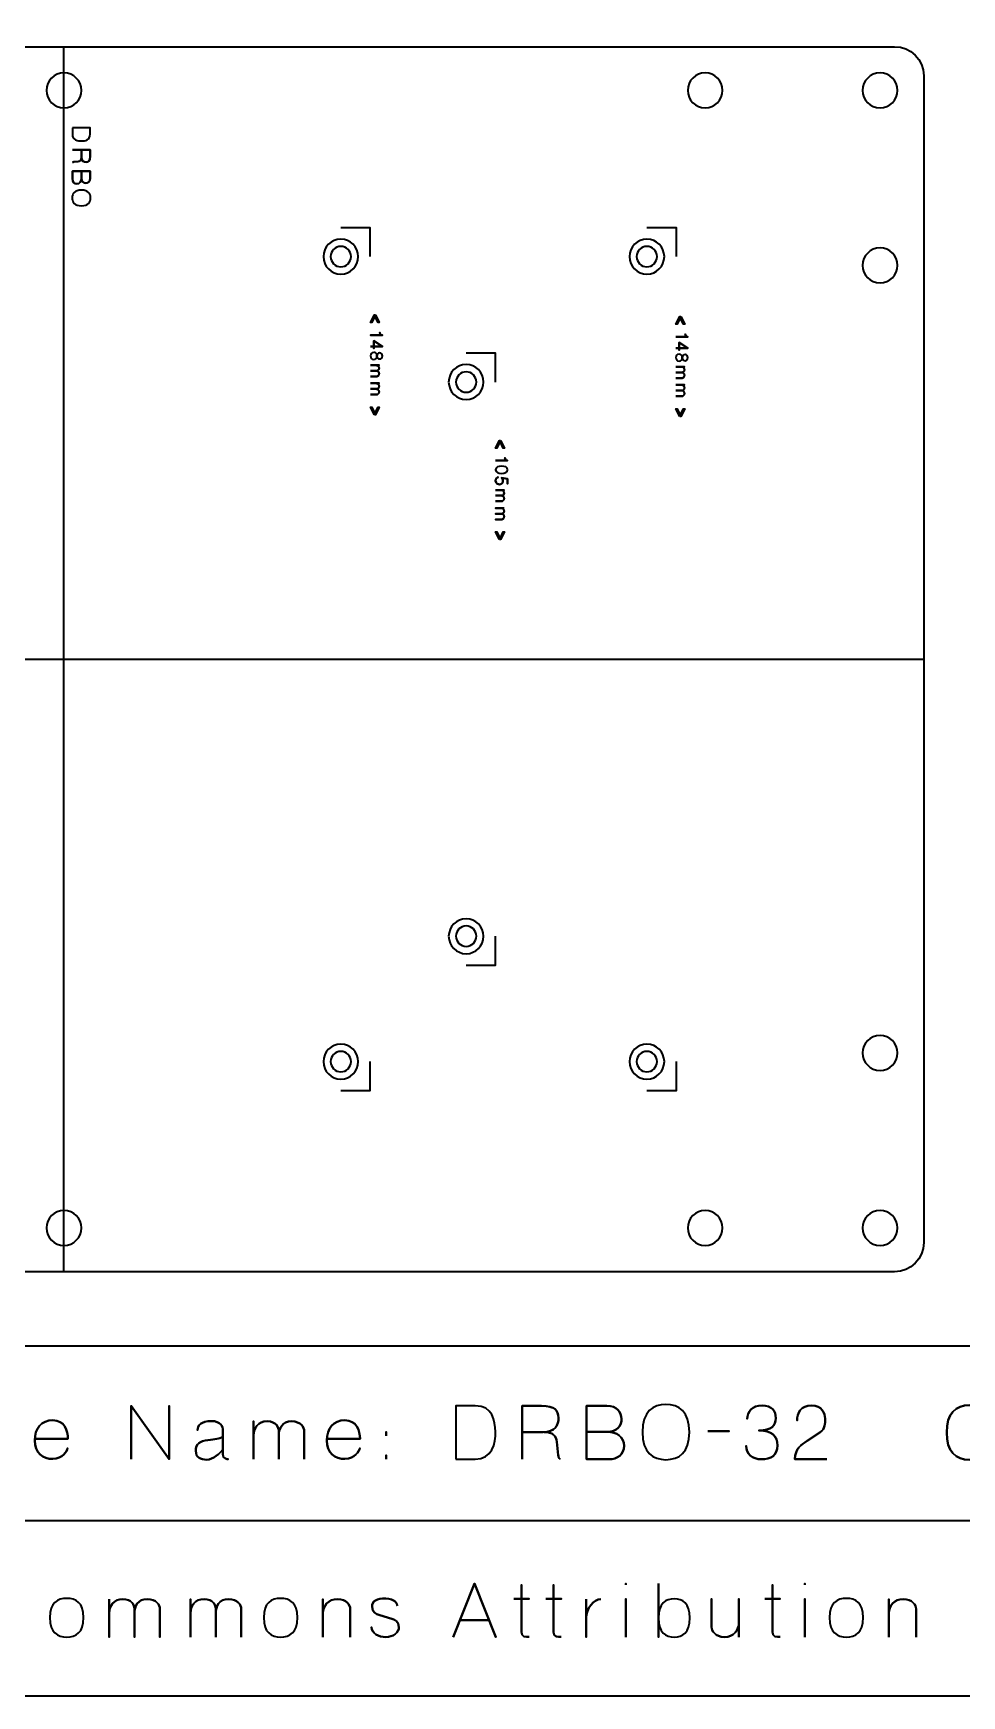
# Model space of a CAD drawing. Header units: inches. Extents: x 15 to 785, y -737 to -15.
# Drawn here: x 173.6 to 332.9, y -585 to -300 of the extents above; entities that cross this region are included whole.
import ezdxf

# ---------------------------------------------------------------- set-up
doc = ezdxf.new("R2010")
doc.units = ezdxf.units.IN
doc.header["$MEASUREMENT"] = 0
doc.layers.add('Layer 1', color=7, linetype='Continuous')

# ---------------------------------------------------------------- blocks, each defined once
blk = doc.blocks.new('block 16')
at = {"layer": 'Layer 1', "color": 13, "lineweight": 35, "true_color": 0xed6444}
for points in [[(284.66, -348.58), (285.34, -349.89), (285.14, -349.89), (284.59, -348.78), (284.58, -348.78), (284.03, -349.89), (283.84, -349.89), (284.51, -348.58), (284.66, -348.58)], [(284.51, -365.68), (283.84, -364.37), (284.03, -364.37), (284.58, -365.48), (284.59, -365.48), (285.14, -364.37), (285.34, -364.37), (284.67, -365.68), (284.51, -365.68)]]:
    blk.add_lwpolyline(points, dxfattribs=at)
for points, knots in [([(283.84, -352.06), (283.84, -352.06), (285.87, -352.06), (285.87, -352.06), (285.52, -352.06), (285.44, -351.72), (285.43, -351.58), (285.44, -351.72), (285.52, -352.06), (285.87, -352.06), (285.87, -352.06), (283.84, -352.06), (283.84, -352.06)], [0, 0, 0, 0, 1, 1, 1, 2, 2, 2, 3, 3, 3, 4, 4, 4, 4]), ([(283.84, -353.96), (283.84, -353.96), (285.87, -353.96), (285.87, -353.96), (285.87, -353.96), (284.38, -353), (284.38, -353), (284.38, -353), (284.38, -354.32), (284.38, -354.32), (284.38, -354.32), (284.38, -353), (284.38, -353), (284.38, -353), (285.87, -353.96), (285.87, -353.96), (285.87, -353.96), (283.84, -353.96), (283.84, -353.96)], [0, 0, 0, 0, 1, 1, 1, 2, 2, 2, 3, 3, 3, 4, 4, 4, 5, 5, 5, 6, 6, 6, 6]), ([(284.38, -355), (284.77, -355), (284.93, -355.24), (284.93, -355.6), (284.93, -355.97), (284.77, -356.21), (284.38, -356.21), (283.99, -356.21), (283.84, -355.94), (283.84, -355.6), (283.84, -355.27), (283.99, -355), (284.38, -355)], [0, 0, 0, 0, 1, 1, 1, 2, 2, 2, 3, 3, 3, 4, 4, 4, 4]), ([(284.38, -355), (284.77, -355), (284.93, -355.24), (284.93, -355.6), (284.93, -355.97), (284.77, -356.21), (284.38, -356.21), (283.99, -356.21), (283.84, -355.94), (283.84, -355.6), (283.84, -355.27), (283.99, -355), (284.38, -355)], [0, 0, 0, 0, 1, 1, 1, 2, 2, 2, 3, 3, 3, 4, 4, 4, 4]), ([(285.4, -355.08), (285.73, -355.08), (285.86, -355.3), (285.87, -355.6), (285.87, -355.9), (285.73, -356.13), (285.4, -356.13), (285.06, -356.13), (284.93, -355.89), (284.93, -355.6), (284.93, -355.31), (285.06, -355.08), (285.4, -355.08)], [0, 0, 0, 0, 1, 1, 1, 2, 2, 2, 3, 3, 3, 4, 4, 4, 4]), ([(285.4, -355.08), (285.73, -355.08), (285.86, -355.3), (285.87, -355.6), (285.87, -355.9), (285.73, -356.13), (285.4, -356.13), (285.06, -356.13), (284.93, -355.89), (284.93, -355.6), (284.93, -355.31), (285.06, -355.08), (285.4, -355.08)], [0, 0, 0, 0, 1, 1, 1, 2, 2, 2, 3, 3, 3, 4, 4, 4, 4]), ([(283.84, -358.14), (283.84, -358.14), (284.78, -358.14), (284.91, -358.14), (285.04, -358.14), (285.28, -358.06), (285.28, -357.7), (285.29, -357.34), (285.01, -357.18), (284.75, -357.18), (285.01, -357.18), (285.29, -357.34), (285.28, -357.7), (285.28, -358.06), (285.04, -358.14), (284.91, -358.14), (284.78, -358.14), (283.84, -358.14), (283.84, -358.14)], [0, 0, 0, 0, 1, 1, 1, 2, 2, 2, 3, 3, 3, 4, 4, 4, 5, 5, 5, 6, 6, 6, 6]), ([(283.84, -357.18), (283.84, -357.18), (285.28, -357.18), (285.28, -357.18), (285.28, -357.18), (283.84, -357.18), (283.84, -357.18)], [0, 0, 0, 0, 1, 1, 1, 2, 2, 2, 2]), ([(283.84, -359.12), (283.84, -359.12), (284.78, -359.12), (284.91, -359.12), (285.04, -359.12), (285.28, -358.99), (285.28, -358.63), (285.29, -358.27), (285.01, -358.14), (284.75, -358.14), (285.01, -358.14), (285.29, -358.27), (285.28, -358.63), (285.28, -358.99), (285.04, -359.12), (284.91, -359.12), (284.78, -359.12), (283.84, -359.12), (283.84, -359.12)], [0, 0, 0, 0, 1, 1, 1, 2, 2, 2, 3, 3, 3, 4, 4, 4, 5, 5, 5, 6, 6, 6, 6]), ([(283.84, -361.24), (283.84, -361.24), (284.78, -361.24), (284.91, -361.24), (285.04, -361.24), (285.28, -361.16), (285.28, -360.8), (285.29, -360.44), (285.01, -360.28), (284.75, -360.28), (285.01, -360.28), (285.29, -360.44), (285.28, -360.8), (285.28, -361.16), (285.04, -361.24), (284.91, -361.24), (284.78, -361.24), (283.84, -361.24), (283.84, -361.24)], [0, 0, 0, 0, 1, 1, 1, 2, 2, 2, 3, 3, 3, 4, 4, 4, 5, 5, 5, 6, 6, 6, 6]), ([(283.84, -360.28), (283.84, -360.28), (285.28, -360.28), (285.28, -360.28), (285.28, -360.28), (283.84, -360.28), (283.84, -360.28)], [0, 0, 0, 0, 1, 1, 1, 2, 2, 2, 2]), ([(283.84, -362.21), (283.84, -362.21), (284.78, -362.21), (284.91, -362.21), (285.04, -362.21), (285.28, -362.09), (285.28, -361.73), (285.29, -361.37), (285.01, -361.24), (284.75, -361.24), (285.01, -361.24), (285.29, -361.37), (285.28, -361.73), (285.28, -362.09), (285.04, -362.21), (284.91, -362.21), (284.78, -362.21), (283.84, -362.21), (283.84, -362.21)], [0, 0, 0, 0, 1, 1, 1, 2, 2, 2, 3, 3, 3, 4, 4, 4, 5, 5, 5, 6, 6, 6, 6])]:
    blk.add_open_spline(points, degree=3, knots=knots, dxfattribs=at)
blk = doc.blocks.new('block 17')
at = {"layer": 'Layer 1', "color": 13, "lineweight": 35, "true_color": 0xed6444}
for points in [[(232.28, -348.29), (232.95, -349.6), (232.76, -349.6), (232.2, -348.5), (232.2, -348.5), (231.65, -349.6), (231.45, -349.6), (232.13, -348.29), (232.28, -348.29)], [(232.12, -365.39), (231.45, -364.08), (231.65, -364.08), (232.2, -365.19), (232.2, -365.19), (232.76, -364.08), (232.95, -364.08), (232.28, -365.39), (232.12, -365.39)]]:
    blk.add_lwpolyline(points, dxfattribs=at)
for points, knots in [([(233.48, -351.77), (233.14, -351.77), (233.06, -351.43), (233.04, -351.29), (233.06, -351.43), (233.14, -351.77), (233.48, -351.77), (233.48, -351.77), (231.45, -351.77), (231.45, -351.77), (231.45, -351.77), (233.48, -351.77), (233.48, -351.77)], [0, 0, 0, 0, 1, 1, 1, 2, 2, 2, 3, 3, 3, 4, 4, 4, 4]), ([(231.45, -353.68), (231.45, -353.68), (233.48, -353.68), (233.48, -353.68), (233.48, -353.68), (231.99, -352.72), (231.99, -352.72), (231.99, -352.72), (231.99, -354.04), (231.99, -354.04), (231.99, -354.04), (231.99, -352.72), (231.99, -352.72), (231.99, -352.72), (233.48, -353.68), (233.48, -353.68), (233.48, -353.68), (231.45, -353.68), (231.45, -353.68)], [0, 0, 0, 0, 1, 1, 1, 2, 2, 2, 3, 3, 3, 4, 4, 4, 5, 5, 5, 6, 6, 6, 6]), ([(232, -354.71), (232.39, -354.71), (232.54, -354.95), (232.54, -355.32), (232.54, -355.68), (232.39, -355.93), (232, -355.93), (231.61, -355.93), (231.45, -355.65), (231.45, -355.32), (231.45, -354.98), (231.61, -354.71), (232, -354.71)], [0, 0, 0, 0, 1, 1, 1, 2, 2, 2, 3, 3, 3, 4, 4, 4, 4]), ([(232, -354.71), (232.39, -354.71), (232.54, -354.95), (232.54, -355.32), (232.54, -355.68), (232.39, -355.93), (232, -355.93), (231.61, -355.93), (231.45, -355.65), (231.45, -355.32), (231.45, -354.98), (231.61, -354.71), (232, -354.71)], [0, 0, 0, 0, 1, 1, 1, 2, 2, 2, 3, 3, 3, 4, 4, 4, 4]), ([(233.01, -354.79), (233.35, -354.79), (233.48, -355.02), (233.48, -355.32), (233.49, -355.62), (233.35, -355.84), (233.01, -355.84), (232.67, -355.84), (232.54, -355.61), (232.54, -355.32), (232.54, -355.03), (232.67, -354.79), (233.01, -354.79)], [0, 0, 0, 0, 1, 1, 1, 2, 2, 2, 3, 3, 3, 4, 4, 4, 4]), ([(233.01, -354.79), (233.35, -354.79), (233.48, -355.02), (233.48, -355.32), (233.49, -355.62), (233.35, -355.84), (233.01, -355.84), (232.67, -355.84), (232.54, -355.61), (232.54, -355.32), (232.54, -355.03), (232.67, -354.79), (233.01, -354.79)], [0, 0, 0, 0, 1, 1, 1, 2, 2, 2, 3, 3, 3, 4, 4, 4, 4]), ([(231.45, -357.86), (231.45, -357.86), (232.39, -357.86), (232.52, -357.86), (232.65, -357.86), (232.9, -357.78), (232.9, -357.42), (232.9, -357.06), (232.62, -356.9), (232.36, -356.9), (232.62, -356.9), (232.9, -357.06), (232.9, -357.42), (232.9, -357.78), (232.65, -357.86), (232.52, -357.86), (232.39, -357.86), (231.45, -357.86), (231.45, -357.86)], [0, 0, 0, 0, 1, 1, 1, 2, 2, 2, 3, 3, 3, 4, 4, 4, 5, 5, 5, 6, 6, 6, 6]), ([(231.45, -356.9), (231.45, -356.9), (232.9, -356.9), (232.9, -356.9), (232.9, -356.9), (231.45, -356.9), (231.45, -356.9)], [0, 0, 0, 0, 1, 1, 1, 2, 2, 2, 2]), ([(231.45, -358.83), (231.45, -358.83), (232.39, -358.83), (232.52, -358.83), (232.65, -358.83), (232.9, -358.71), (232.9, -358.35), (232.9, -357.99), (232.62, -357.86), (232.36, -357.86), (232.62, -357.86), (232.9, -357.99), (232.9, -358.35), (232.9, -358.71), (232.65, -358.83), (232.52, -358.83), (232.39, -358.83), (231.45, -358.83), (231.45, -358.83)], [0, 0, 0, 0, 1, 1, 1, 2, 2, 2, 3, 3, 3, 4, 4, 4, 5, 5, 5, 6, 6, 6, 6]), ([(231.45, -360.96), (231.45, -360.96), (232.39, -360.96), (232.52, -360.96), (232.65, -360.96), (232.9, -360.87), (232.9, -360.52), (232.9, -360.16), (232.62, -360), (232.36, -360), (232.62, -360), (232.9, -360.16), (232.9, -360.52), (232.9, -360.87), (232.65, -360.96), (232.52, -360.96), (232.39, -360.96), (231.45, -360.96), (231.45, -360.96)], [0, 0, 0, 0, 1, 1, 1, 2, 2, 2, 3, 3, 3, 4, 4, 4, 5, 5, 5, 6, 6, 6, 6]), ([(231.45, -360), (231.45, -360), (232.9, -360), (232.9, -360), (232.9, -360), (231.45, -360), (231.45, -360)], [0, 0, 0, 0, 1, 1, 1, 2, 2, 2, 2]), ([(231.45, -361.93), (231.45, -361.93), (232.39, -361.93), (232.52, -361.93), (232.65, -361.93), (232.9, -361.8), (232.9, -361.45), (232.9, -361.09), (232.62, -360.96), (232.36, -360.96), (232.62, -360.96), (232.9, -361.09), (232.9, -361.45), (232.9, -361.8), (232.65, -361.93), (232.52, -361.93), (232.39, -361.93), (231.45, -361.93), (231.45, -361.93)], [0, 0, 0, 0, 1, 1, 1, 2, 2, 2, 3, 3, 3, 4, 4, 4, 5, 5, 5, 6, 6, 6, 6])]:
    blk.add_open_spline(points, degree=3, knots=knots, dxfattribs=at)
blk = doc.blocks.new('block 21')
at = {"layer": 'Layer 1', "color": 13, "lineweight": 35, "true_color": 0xed6444}
for points in [[(253.74, -369.79), (254.41, -371.1), (254.22, -371.1), (253.67, -370), (253.66, -370), (253.11, -371.1), (252.91, -371.1), (253.59, -369.79), (253.74, -369.79)], [(253.58, -386.79), (252.91, -385.48), (253.11, -385.48), (253.66, -386.59), (253.67, -386.59), (254.22, -385.48), (254.41, -385.48), (253.74, -386.79), (253.58, -386.79)]]:
    blk.add_lwpolyline(points, dxfattribs=at)
for points, knots in [([(252.91, -373.27), (252.91, -373.27), (254.95, -373.27), (254.95, -373.27), (254.6, -373.27), (254.52, -372.93), (254.51, -372.79), (254.52, -372.93), (254.6, -373.27), (254.95, -373.27), (254.95, -373.27), (252.91, -373.27), (252.91, -373.27)], [0, 0, 0, 0, 1, 1, 1, 2, 2, 2, 3, 3, 3, 4, 4, 4, 4]), ([(254.95, -376.41), (254.95, -376.41), (253.94, -376.19), (253.94, -376.19), (254.07, -376.35), (254.15, -376.45), (254.15, -376.73), (254.15, -377.01), (253.96, -377.33), (253.57, -377.33), (253.4, -377.33), (252.9, -377.23), (252.9, -376.72), (252.9, -376.22), (253.19, -376.15), (253.36, -376.12), (253.19, -376.15), (252.9, -376.22), (252.9, -376.72), (252.9, -377.23), (253.4, -377.33), (253.57, -377.33), (253.96, -377.33), (254.15, -377.01), (254.15, -376.73), (254.15, -376.45), (254.07, -376.35), (253.94, -376.19), (253.94, -376.19), (254.95, -376.41), (254.95, -376.41), (254.95, -376.41), (254.95, -377.26), (254.95, -377.26), (254.95, -377.26), (254.95, -376.41), (254.95, -376.41)], [0, 0, 0, 0, 1, 1, 1, 2, 2, 2, 3, 3, 3, 4, 4, 4, 5, 5, 5, 6, 6, 6, 7, 7, 7, 8, 8, 8, 9, 9, 9, 10, 10, 10, 11, 11, 11, 12, 12, 12, 12]), ([(253.93, -374.22), (254.49, -374.22), (254.94, -374.34), (254.94, -374.83), (254.94, -375.33), (254.49, -375.45), (253.93, -375.45), (253.37, -375.45), (252.91, -375.33), (252.91, -374.83), (252.91, -374.34), (253.37, -374.22), (253.93, -374.22)], [0, 0, 0, 0, 1, 1, 1, 2, 2, 2, 3, 3, 3, 4, 4, 4, 4]), ([(253.93, -374.22), (254.49, -374.22), (254.94, -374.34), (254.94, -374.83), (254.94, -375.33), (254.49, -375.45), (253.93, -375.45), (253.37, -375.45), (252.91, -375.33), (252.91, -374.83), (252.91, -374.34), (253.37, -374.22), (253.93, -374.22)], [0, 0, 0, 0, 1, 1, 1, 2, 2, 2, 3, 3, 3, 4, 4, 4, 4]), ([(252.91, -379.26), (252.91, -379.26), (253.85, -379.26), (253.98, -379.26), (254.11, -379.26), (254.36, -379.17), (254.36, -378.82), (254.36, -378.46), (254.08, -378.3), (253.82, -378.3), (254.08, -378.3), (254.36, -378.46), (254.36, -378.82), (254.36, -379.17), (254.11, -379.26), (253.98, -379.26), (253.85, -379.26), (252.91, -379.26), (252.91, -379.26)], [0, 0, 0, 0, 1, 1, 1, 2, 2, 2, 3, 3, 3, 4, 4, 4, 5, 5, 5, 6, 6, 6, 6]), ([(252.91, -378.3), (252.91, -378.3), (254.36, -378.3), (254.36, -378.3), (254.36, -378.3), (252.91, -378.3), (252.91, -378.3)], [0, 0, 0, 0, 1, 1, 1, 2, 2, 2, 2]), ([(252.91, -380.23), (252.91, -380.23), (253.85, -380.23), (253.98, -380.23), (254.11, -380.23), (254.36, -380.1), (254.36, -379.75), (254.36, -379.39), (254.08, -379.26), (253.82, -379.26), (254.08, -379.26), (254.36, -379.39), (254.36, -379.75), (254.36, -380.1), (254.11, -380.23), (253.98, -380.23), (253.85, -380.23), (252.91, -380.23), (252.91, -380.23)], [0, 0, 0, 0, 1, 1, 1, 2, 2, 2, 3, 3, 3, 4, 4, 4, 5, 5, 5, 6, 6, 6, 6]), ([(253.98, -382.36), (254.11, -382.36), (254.36, -382.27), (254.36, -381.91), (254.36, -381.56), (254.08, -381.4), (253.82, -381.4), (254.08, -381.4), (254.36, -381.56), (254.36, -381.91), (254.36, -382.27), (254.11, -382.36), (253.98, -382.36), (253.85, -382.36), (252.91, -382.36), (252.91, -382.36), (252.91, -382.36), (253.85, -382.36), (253.98, -382.36)], [0, 0, 0, 0, 1, 1, 1, 2, 2, 2, 3, 3, 3, 4, 4, 4, 5, 5, 5, 6, 6, 6, 6]), ([(254.36, -381.4), (254.36, -381.4), (252.91, -381.4), (252.91, -381.4), (252.91, -381.4), (254.36, -381.4), (254.36, -381.4)], [0, 0, 0, 0, 1, 1, 1, 2, 2, 2, 2]), ([(253.98, -383.33), (254.11, -383.33), (254.36, -383.2), (254.36, -382.85), (254.36, -382.49), (254.08, -382.36), (253.82, -382.36), (254.08, -382.36), (254.36, -382.49), (254.36, -382.85), (254.36, -383.2), (254.11, -383.33), (253.98, -383.33), (253.85, -383.33), (252.91, -383.33), (252.91, -383.33), (252.91, -383.33), (253.85, -383.33), (253.98, -383.33)], [0, 0, 0, 0, 1, 1, 1, 2, 2, 2, 3, 3, 3, 4, 4, 4, 5, 5, 5, 6, 6, 6, 6])]:
    blk.add_open_spline(points, degree=3, knots=knots, dxfattribs=at)
blk = doc.blocks.new('block 23')
at = {"layer": 'Layer 1', "color": 30, "lineweight": 35, "true_color": 0xf58726}
for points, knots in [([(190.39, -544.46), (190.39, -544.46), (190.39, -535.3), (190.39, -535.3), (190.39, -535.3), (196.91, -544.46), (196.91, -544.46), (196.91, -544.46), (196.91, -535.3), (196.91, -535.3), (196.91, -535.3), (196.91, -544.46), (196.91, -544.46), (196.91, -544.46), (190.39, -535.3), (190.39, -535.3), (190.39, -535.3), (190.39, -544.46), (190.39, -544.46)], [0, 0, 0, 0, 1, 1, 1, 2, 2, 2, 3, 3, 3, 4, 4, 4, 5, 5, 5, 6, 6, 6, 6]), ([(246.1, -544.46), (246.1, -544.46), (246.1, -535.3), (246.1, -535.3), (246.1, -535.3), (249.4, -535.3), (249.4, -535.3), (252.42, -535.3), (252.79, -537.84), (252.87, -539.75), (252.95, -541.65), (252.3, -544.46), (249.4, -544.46), (249.4, -544.46), (246.1, -544.46), (246.1, -544.46)], [0, 0, 0, 0, 1, 1, 1, 2, 2, 2, 3, 3, 3, 4, 4, 4, 5, 5, 5, 5]), ([(246.1, -544.46), (246.1, -544.46), (246.1, -535.3), (246.1, -535.3), (246.1, -535.3), (249.4, -535.3), (249.4, -535.3), (252.42, -535.3), (252.79, -537.84), (252.87, -539.75), (252.95, -541.65), (252.3, -544.46), (249.4, -544.46), (249.4, -544.46), (246.1, -544.46), (246.1, -544.46)], [0, 0, 0, 0, 1, 1, 1, 2, 2, 2, 3, 3, 3, 4, 4, 4, 5, 5, 5, 5]), ([(257.45, -544.46), (257.45, -544.46), (257.45, -535.3), (257.45, -535.3), (257.45, -535.3), (260.79, -535.3), (260.79, -535.3), (263.13, -535.3), (263.63, -536.1), (263.69, -537.33), (263.74, -538.57), (263.12, -539.79), (261.05, -539.79), (261.05, -539.79), (257.45, -539.79), (257.45, -539.79), (257.45, -539.79), (261.05, -539.79), (261.05, -539.79), (263.08, -539.79), (263.74, -538.57), (263.69, -537.33), (263.63, -536.1), (263.08, -535.3), (260.79, -535.3), (260.79, -535.3), (257.45, -535.3), (257.45, -535.3), (257.45, -535.3), (257.45, -544.46), (257.45, -544.46)], [0, 0, 0, 0, 1, 1, 1, 2, 2, 2, 3, 3, 3, 4, 4, 4, 5, 5, 5, 6, 6, 6, 7, 7, 7, 8, 8, 8, 9, 9, 9, 10, 10, 10, 10]), ([(268.47, -539.75), (268.47, -539.75), (271.98, -539.75), (271.98, -539.75), (273.81, -539.75), (274.56, -538.64), (274.52, -537.54), (274.47, -536.43), (273.7, -535.3), (272.01, -535.3), (272.01, -535.3), (268.47, -535.3), (268.47, -535.3), (268.47, -535.3), (268.47, -544.46), (268.47, -544.46), (268.47, -544.46), (272.36, -544.46), (272.36, -544.46), (273.81, -544.46), (274.95, -543.6), (274.95, -542.15), (274.93, -540.7), (273.72, -539.75), (271.98, -539.75), (273.72, -539.75), (274.93, -540.7), (274.95, -542.15), (274.95, -543.6), (273.81, -544.46), (272.36, -544.46), (272.36, -544.46), (268.47, -544.46), (268.47, -544.46), (268.47, -544.46), (268.47, -535.3), (268.47, -535.3), (268.47, -535.3), (272.01, -535.3), (272.01, -535.3), (273.7, -535.3), (274.47, -536.43), (274.52, -537.54), (274.56, -538.64), (273.81, -539.75), (271.98, -539.75), (271.98, -539.75), (268.47, -539.75), (268.47, -539.75)], [0, 0, 0, 0, 1, 1, 1, 2, 2, 2, 3, 3, 3, 4, 4, 4, 5, 5, 5, 6, 6, 6, 7, 7, 7, 8, 8, 8, 9, 9, 9, 10, 10, 10, 11, 11, 11, 12, 12, 12, 13, 13, 13, 14, 14, 14, 15, 15, 15, 16, 16, 16, 16]), ([(278.08, -539.81), (278.08, -536.31), (279.9, -535.06), (282.12, -535.06), (284.34, -535.06), (286.16, -536.31), (286.16, -539.81), (286.16, -543.32), (284.34, -544.53), (282.12, -544.53), (279.9, -544.53), (278.08, -543.32), (278.08, -539.81)], [0, 0, 0, 0, 1, 1, 1, 2, 2, 2, 3, 3, 3, 4, 4, 4, 4]), ([(278.08, -539.81), (278.08, -536.31), (279.9, -535.06), (282.12, -535.06), (284.34, -535.06), (286.16, -536.31), (286.16, -539.81), (286.16, -543.32), (284.34, -544.53), (282.12, -544.53), (279.9, -544.53), (278.08, -543.32), (278.08, -539.81)], [0, 0, 0, 0, 1, 1, 1, 2, 2, 2, 3, 3, 3, 4, 4, 4, 4]), ([(298.51, -544.46), (300.14, -544.46), (301.26, -543.79), (301.26, -542.11), (301.26, -540.43), (300.27, -539.53), (298.06, -539.53), (300.25, -539.54), (300.96, -538.64), (300.96, -537.42), (300.96, -536.2), (300.34, -535.25), (298.61, -535.25), (296.9, -535.25), (296.08, -536.33), (296.08, -537.55), (296.08, -536.33), (296.9, -535.25), (298.61, -535.25), (300.34, -535.25), (300.96, -536.2), (300.96, -537.42), (300.96, -538.64), (300.25, -539.54), (298.06, -539.53), (300.27, -539.53), (301.26, -540.43), (301.26, -542.11), (301.26, -543.79), (300.14, -544.46), (298.51, -544.46), (296.89, -544.46), (295.9, -543.52), (295.9, -542.16), (295.9, -543.52), (296.89, -544.46), (298.51, -544.46)], [0, 0, 0, 0, 1, 1, 1, 2, 2, 2, 3, 3, 3, 4, 4, 4, 5, 5, 5, 6, 6, 6, 7, 7, 7, 8, 8, 8, 9, 9, 9, 10, 10, 10, 11, 11, 11, 12, 12, 12, 12]), ([(309.7, -544.46), (309.7, -544.46), (304.25, -544.46), (304.25, -544.46), (304.3, -542.6), (305.3, -542.01), (306.37, -541.3), (306.37, -541.3), (308.55, -539.85), (308.55, -539.85), (309.45, -539.23), (309.43, -538.34), (309.43, -537.49), (309.43, -536.62), (308.9, -535.23), (307.1, -535.23), (305.28, -535.23), (304.61, -536.57), (304.61, -537.84), (304.61, -536.57), (305.28, -535.23), (307.1, -535.23), (308.9, -535.23), (309.43, -536.62), (309.43, -537.49), (309.43, -538.34), (309.45, -539.23), (308.55, -539.85), (308.55, -539.85), (306.37, -541.3), (306.37, -541.3), (305.3, -542.01), (304.3, -542.6), (304.25, -544.46), (304.25, -544.46), (309.7, -544.46), (309.7, -544.46)], [0, 0, 0, 0, 1, 1, 1, 2, 2, 2, 3, 3, 3, 4, 4, 4, 5, 5, 5, 6, 6, 6, 7, 7, 7, 8, 8, 8, 9, 9, 9, 10, 10, 10, 11, 11, 11, 12, 12, 12, 12]), ([(338.06, -541.39), (337.66, -543.57), (336.33, -544.56), (334.25, -544.56), (331.73, -544.56), (330.29, -543.13), (330.29, -539.87), (330.29, -536.64), (331.73, -535.19), (334.25, -535.19), (336.06, -535.19), (337.3, -535.94), (337.86, -537.56), (337.3, -535.94), (336.06, -535.19), (334.25, -535.19), (331.73, -535.19), (330.29, -536.64), (330.29, -539.87), (330.29, -543.13), (331.73, -544.56), (334.25, -544.56), (336.33, -544.56), (337.66, -543.57), (338.06, -541.39)], [0, 0, 0, 0, 1, 1, 1, 2, 2, 2, 3, 3, 3, 4, 4, 4, 5, 5, 5, 6, 6, 6, 7, 7, 7, 8, 8, 8, 8]), ([(173.85, -540.98), (173.85, -540.98), (179.53, -540.98), (179.53, -540.98), (179.53, -539.57), (178.97, -537.77), (176.95, -537.77), (174.94, -537.77), (173.84, -539.14), (173.84, -541.23), (173.84, -543.34), (175.26, -544.46), (176.95, -544.41), (178.65, -544.36), (179.39, -543.04), (179.48, -542.57), (179.39, -543.04), (178.65, -544.36), (176.95, -544.41), (175.26, -544.46), (173.84, -543.34), (173.84, -541.23), (173.84, -539.14), (174.94, -537.77), (176.95, -537.77), (178.97, -537.77), (179.53, -539.57), (179.53, -540.98), (179.53, -540.98), (173.85, -540.98), (173.85, -540.98)], [0, 0, 0, 0, 1, 1, 1, 2, 2, 2, 3, 3, 3, 4, 4, 4, 5, 5, 5, 6, 6, 6, 7, 7, 7, 8, 8, 8, 9, 9, 9, 10, 10, 10, 10]), ([(206.1, -543.63), (206.1, -543.63), (206.1, -539.46), (206.1, -539.46), (206.1, -538.92), (205.83, -537.91), (204.11, -537.91), (202.4, -537.91), (201.77, -538.68), (201.77, -539.48), (201.77, -538.68), (202.4, -537.91), (204.11, -537.91), (205.83, -537.91), (206.1, -538.92), (206.1, -539.46), (206.1, -539.46), (206.1, -543.63), (206.1, -543.63), (206.1, -544.4), (207, -544.46), (207, -544.46), (207, -544.46), (206.1, -544.4), (206.1, -543.63)], [0, 0, 0, 0, 1, 1, 1, 2, 2, 2, 3, 3, 3, 4, 4, 4, 5, 5, 5, 6, 6, 6, 7, 7, 7, 8, 8, 8, 8]), ([(215.71, -544.46), (215.71, -544.46), (215.71, -540.22), (215.71, -539.63), (215.71, -539.05), (215.33, -537.96), (213.72, -537.94), (212.1, -537.93), (211.38, -539.19), (211.38, -540.36), (211.38, -539.19), (212.1, -537.93), (213.72, -537.94), (215.33, -537.96), (215.71, -539.05), (215.71, -539.63), (215.71, -540.22), (215.71, -544.46), (215.71, -544.46)], [0, 0, 0, 0, 1, 1, 1, 2, 2, 2, 3, 3, 3, 4, 4, 4, 5, 5, 5, 6, 6, 6, 6]), ([(211.38, -544.46), (211.38, -544.46), (211.38, -537.94), (211.38, -537.94), (211.38, -537.94), (211.38, -544.46), (211.38, -544.46)], [0, 0, 0, 0, 1, 1, 1, 2, 2, 2, 2]), ([(220.08, -544.46), (220.08, -544.46), (220.08, -540.22), (220.08, -539.63), (220.08, -539.05), (219.52, -537.96), (217.91, -537.94), (216.29, -537.93), (215.71, -539.19), (215.71, -540.36), (215.71, -539.19), (216.29, -537.93), (217.91, -537.94), (219.52, -537.96), (220.08, -539.05), (220.08, -539.63), (220.08, -540.22), (220.08, -544.46), (220.08, -544.46)], [0, 0, 0, 0, 1, 1, 1, 2, 2, 2, 3, 3, 3, 4, 4, 4, 5, 5, 5, 6, 6, 6, 6]), ([(223.97, -540.98), (223.97, -540.98), (229.64, -540.98), (229.64, -540.98), (229.64, -539.57), (229.08, -537.77), (227.06, -537.77), (225.06, -537.77), (223.95, -539.14), (223.95, -541.23), (223.95, -543.34), (225.37, -544.46), (227.06, -544.41), (228.77, -544.36), (229.5, -543.04), (229.59, -542.57), (229.5, -543.04), (228.77, -544.36), (227.06, -544.41), (225.37, -544.46), (223.95, -543.34), (223.95, -541.23), (223.95, -539.14), (225.06, -537.77), (227.06, -537.77), (229.08, -537.77), (229.64, -539.57), (229.64, -540.98), (229.64, -540.98), (223.97, -540.98), (223.97, -540.98)], [0, 0, 0, 0, 1, 1, 1, 2, 2, 2, 3, 3, 3, 4, 4, 4, 5, 5, 5, 6, 6, 6, 7, 7, 7, 8, 8, 8, 9, 9, 9, 10, 10, 10, 10]), ([(203.37, -544.53), (202.31, -544.5), (201.47, -544.17), (201.47, -543), (201.47, -541.82), (202.18, -541.32), (203.53, -541.19), (204.86, -541.07), (205.46, -540.86), (206.1, -540.69), (205.46, -540.86), (204.86, -541.07), (203.53, -541.19), (202.18, -541.32), (201.47, -541.82), (201.47, -543), (201.47, -544.17), (202.31, -544.5), (203.37, -544.53), (204.41, -544.57), (205.71, -543.34), (206.1, -542.79), (205.71, -543.34), (204.41, -544.57), (203.37, -544.53)], [0, 0, 0, 0, 1, 1, 1, 2, 2, 2, 3, 3, 3, 4, 4, 4, 5, 5, 5, 6, 6, 6, 7, 7, 7, 8, 8, 8, 8]), ([(234.15, -540.45), (234.15, -540.45), (234.15, -539.75), (234.15, -539.75), (234.15, -539.75), (234.15, -540.45), (234.15, -540.45)], [0, 0, 0, 0, 1, 1, 1, 2, 2, 2, 2]), ([(263.97, -544.46), (263.72, -544.28), (263.65, -543.93), (263.65, -543.77), (263.65, -543.77), (263.42, -541.46), (263.42, -541.46), (263.35, -540.47), (262.64, -539.79), (261.23, -539.79), (262.64, -539.79), (263.35, -540.47), (263.42, -541.46), (263.42, -541.46), (263.65, -543.77), (263.65, -543.77), (263.65, -543.93), (263.72, -544.28), (263.97, -544.46)], [0, 0, 0, 0, 1, 1, 1, 2, 2, 2, 3, 3, 3, 4, 4, 4, 5, 5, 5, 6, 6, 6, 6]), ([(289.29, -539.67), (289.29, -539.67), (292.99, -539.67), (292.99, -539.67), (292.99, -539.67), (289.29, -539.67), (289.29, -539.67)], [0, 0, 0, 0, 1, 1, 1, 2, 2, 2, 2]), ([(234.15, -544.46), (234.15, -544.46), (234.15, -543.76), (234.15, -543.76), (234.15, -543.76), (234.15, -544.46), (234.15, -544.46)], [0, 0, 0, 0, 1, 1, 1, 2, 2, 2, 2]), ([(245.64, -574.94), (245.64, -574.94), (249.27, -565.78), (249.27, -565.78), (249.27, -565.78), (252.92, -574.94), (252.92, -574.94), (252.92, -574.94), (249.27, -565.78), (249.27, -565.78), (249.27, -565.78), (245.64, -574.94), (245.64, -574.94)], [0, 0, 0, 0, 1, 1, 1, 2, 2, 2, 3, 3, 3, 4, 4, 4, 4]), ([(258.65, -574.88), (258.02, -574.91), (257.35, -574.94), (257.35, -574.09), (257.35, -573.22), (257.35, -565.96), (257.35, -565.96), (257.35, -565.96), (257.35, -573.22), (257.35, -574.09), (257.35, -574.94), (258.02, -574.91), (258.65, -574.88)], [0, 0, 0, 0, 1, 1, 1, 2, 2, 2, 3, 3, 3, 4, 4, 4, 4]), ([(264.16, -574.88), (263.54, -574.91), (262.86, -574.94), (262.86, -574.09), (262.86, -573.22), (262.86, -565.96), (262.86, -565.96), (262.86, -565.96), (262.86, -573.22), (262.86, -574.09), (262.86, -574.94), (263.54, -574.91), (264.16, -574.88)], [0, 0, 0, 0, 1, 1, 1, 2, 2, 2, 3, 3, 3, 4, 4, 4, 4]), ([(275.25, -566), (275.25, -566), (275.25, -565.77), (275.25, -565.77), (275.25, -565.77), (275.25, -566), (275.25, -566)], [0, 0, 0, 0, 1, 1, 1, 2, 2, 2, 2]), ([(280.85, -565.74), (280.85, -565.74), (280.85, -574.94), (280.85, -574.94), (280.85, -574.94), (280.85, -565.74), (280.85, -565.74)], [0, 0, 0, 0, 1, 1, 1, 2, 2, 2, 2]), ([(301.7, -574.88), (301.08, -574.91), (300.4, -574.94), (300.4, -574.09), (300.4, -573.22), (300.4, -565.96), (300.4, -565.96), (300.4, -565.96), (300.4, -573.22), (300.4, -574.09), (300.4, -574.94), (301.08, -574.91), (301.7, -574.88)], [0, 0, 0, 0, 1, 1, 1, 2, 2, 2, 3, 3, 3, 4, 4, 4, 4]), ([(305.97, -566), (305.97, -566), (305.97, -565.77), (305.97, -565.77), (305.97, -565.77), (305.97, -566), (305.97, -566)], [0, 0, 0, 0, 1, 1, 1, 2, 2, 2, 2]), ([(176.45, -571.61), (176.45, -569.05), (177.76, -568.3), (179.34, -568.3), (180.92, -568.3), (182.22, -569.05), (182.22, -571.61), (182.22, -574.19), (180.92, -574.94), (179.34, -574.94), (177.76, -574.94), (176.45, -574.19), (176.45, -571.61)], [0, 0, 0, 0, 1, 1, 1, 2, 2, 2, 3, 3, 3, 4, 4, 4, 4]), ([(176.45, -571.61), (176.45, -569.05), (177.76, -568.3), (179.34, -568.3), (180.92, -568.3), (182.22, -569.05), (182.22, -571.61), (182.22, -574.19), (180.92, -574.94), (179.34, -574.94), (177.76, -574.94), (176.45, -574.19), (176.45, -571.61)], [0, 0, 0, 0, 1, 1, 1, 2, 2, 2, 3, 3, 3, 4, 4, 4, 4]), ([(190.94, -570.11), (190.94, -569.53), (190.56, -568.44), (188.95, -568.42), (187.34, -568.41), (186.61, -569.67), (186.61, -570.84), (186.61, -569.67), (187.34, -568.41), (188.95, -568.42), (190.56, -568.44), (190.94, -569.53), (190.94, -570.11), (190.94, -570.7), (190.94, -574.94), (190.94, -574.94), (190.94, -574.94), (190.94, -570.7), (190.94, -570.11)], [0, 0, 0, 0, 1, 1, 1, 2, 2, 2, 3, 3, 3, 4, 4, 4, 5, 5, 5, 6, 6, 6, 6]), ([(186.61, -568.42), (186.61, -568.42), (186.61, -574.94), (186.61, -574.94), (186.61, -574.94), (186.61, -568.42), (186.61, -568.42)], [0, 0, 0, 0, 1, 1, 1, 2, 2, 2, 2]), ([(195.31, -570.11), (195.31, -569.53), (194.75, -568.44), (193.14, -568.42), (191.53, -568.41), (190.94, -569.67), (190.94, -570.84), (190.94, -569.67), (191.53, -568.41), (193.14, -568.42), (194.75, -568.44), (195.31, -569.53), (195.31, -570.11), (195.31, -570.7), (195.31, -574.94), (195.31, -574.94), (195.31, -574.94), (195.31, -570.7), (195.31, -570.11)], [0, 0, 0, 0, 1, 1, 1, 2, 2, 2, 3, 3, 3, 4, 4, 4, 5, 5, 5, 6, 6, 6, 6]), ([(204.89, -574.94), (204.89, -574.94), (204.89, -570.7), (204.89, -570.11), (204.89, -569.53), (204.51, -568.44), (202.89, -568.42), (201.28, -568.41), (200.56, -569.67), (200.56, -570.84), (200.56, -569.67), (201.28, -568.41), (202.89, -568.42), (204.51, -568.44), (204.89, -569.53), (204.89, -570.11), (204.89, -570.7), (204.89, -574.94), (204.89, -574.94)], [0, 0, 0, 0, 1, 1, 1, 2, 2, 2, 3, 3, 3, 4, 4, 4, 5, 5, 5, 6, 6, 6, 6]), ([(200.56, -574.94), (200.56, -574.94), (200.56, -568.42), (200.56, -568.42), (200.56, -568.42), (200.56, -574.94), (200.56, -574.94)], [0, 0, 0, 0, 1, 1, 1, 2, 2, 2, 2]), ([(209.26, -574.94), (209.26, -574.94), (209.26, -570.7), (209.26, -570.11), (209.26, -569.53), (208.7, -568.44), (207.08, -568.42), (205.47, -568.41), (204.89, -569.67), (204.89, -570.84), (204.89, -569.67), (205.47, -568.41), (207.08, -568.42), (208.7, -568.44), (209.26, -569.53), (209.26, -570.11), (209.26, -570.7), (209.26, -574.94), (209.26, -574.94)], [0, 0, 0, 0, 1, 1, 1, 2, 2, 2, 3, 3, 3, 4, 4, 4, 5, 5, 5, 6, 6, 6, 6]), ([(213.13, -571.61), (213.13, -569.05), (214.44, -568.3), (216.01, -568.3), (217.6, -568.3), (218.9, -569.05), (218.9, -571.61), (218.9, -574.19), (217.6, -574.94), (216.01, -574.94), (214.44, -574.94), (213.13, -574.19), (213.13, -571.61)], [0, 0, 0, 0, 1, 1, 1, 2, 2, 2, 3, 3, 3, 4, 4, 4, 4]), ([(213.13, -571.61), (213.13, -569.05), (214.44, -568.3), (216.01, -568.3), (217.6, -568.3), (218.9, -569.05), (218.9, -571.61), (218.9, -574.19), (217.6, -574.94), (216.01, -574.94), (214.44, -574.94), (213.13, -574.19), (213.13, -571.61)], [0, 0, 0, 0, 1, 1, 1, 2, 2, 2, 3, 3, 3, 4, 4, 4, 4]), ([(227.96, -574.94), (227.96, -574.94), (227.96, -570.7), (227.96, -570.11), (227.96, -569.53), (227.38, -568.44), (225.77, -568.42), (224.14, -568.41), (223.29, -569.67), (223.29, -570.84), (223.29, -569.67), (224.14, -568.41), (225.77, -568.42), (227.38, -568.44), (227.96, -569.53), (227.96, -570.11), (227.96, -570.7), (227.96, -574.94), (227.96, -574.94)], [0, 0, 0, 0, 1, 1, 1, 2, 2, 2, 3, 3, 3, 4, 4, 4, 5, 5, 5, 6, 6, 6, 6]), ([(223.29, -574.94), (223.29, -574.94), (223.29, -568.42), (223.29, -568.42), (223.29, -568.42), (223.29, -574.94), (223.29, -574.94)], [0, 0, 0, 0, 1, 1, 1, 2, 2, 2, 2]), ([(236.05, -569.59), (236.08, -569.28), (235.66, -568.39), (234.06, -568.32), (232.46, -568.28), (231.72, -568.79), (231.72, -569.77), (231.72, -570.76), (232.55, -571.07), (232.85, -571.15), (232.85, -571.15), (235.25, -571.87), (235.25, -571.87), (235.57, -571.94), (236.33, -572.28), (236.33, -573.22), (236.33, -574.16), (235.33, -574.94), (234.06, -574.94), (232.79, -574.94), (231.63, -574.27), (231.63, -573.27), (231.63, -574.27), (232.79, -574.94), (234.06, -574.94), (235.33, -574.94), (236.33, -574.16), (236.33, -573.22), (236.33, -572.28), (235.57, -571.94), (235.25, -571.87), (235.25, -571.87), (232.85, -571.15), (232.85, -571.15), (232.55, -571.07), (231.72, -570.76), (231.72, -569.77), (231.72, -568.79), (232.46, -568.28), (234.06, -568.32), (235.66, -568.39), (236.08, -569.28), (236.05, -569.59)], [0, 0, 0, 0, 1, 1, 1, 2, 2, 2, 3, 3, 3, 4, 4, 4, 5, 5, 5, 6, 6, 6, 7, 7, 7, 8, 8, 8, 9, 9, 9, 10, 10, 10, 11, 11, 11, 12, 12, 12, 13, 13, 13, 14, 14, 14, 14]), ([(256.02, -568.36), (256.02, -568.36), (258.67, -568.36), (258.67, -568.36), (258.67, -568.36), (256.02, -568.36), (256.02, -568.36)], [0, 0, 0, 0, 1, 1, 1, 2, 2, 2, 2]), ([(261.53, -568.36), (261.53, -568.36), (264.18, -568.36), (264.18, -568.36), (264.18, -568.36), (261.53, -568.36), (261.53, -568.36)], [0, 0, 0, 0, 1, 1, 1, 2, 2, 2, 2]), ([(270.94, -568.42), (269.76, -568.41), (268.41, -570.15), (268.45, -571.61), (268.41, -570.15), (269.76, -568.41), (270.94, -568.42)], [0, 0, 0, 0, 1, 1, 1, 2, 2, 2, 2]), ([(268.45, -568.42), (268.45, -568.42), (268.45, -574.94), (268.45, -574.94), (268.45, -574.94), (268.45, -568.42), (268.45, -568.42)], [0, 0, 0, 0, 1, 1, 1, 2, 2, 2, 2]), ([(275.25, -574.93), (275.25, -574.93), (275.25, -568.41), (275.25, -568.41), (275.25, -568.41), (275.25, -574.95), (275.25, -574.93)], [0, 0, 0, 0, 1, 1, 1, 2, 2, 2, 2]), ([(283.54, -568.39), (285.02, -568.39), (286.23, -569.11), (286.23, -571.66), (286.23, -574.2), (285.02, -574.94), (283.54, -574.94), (282.05, -574.94), (280.85, -574.2), (280.85, -571.66), (280.85, -569.11), (282.05, -568.39), (283.54, -568.39)], [0, 0, 0, 0, 1, 1, 1, 2, 2, 2, 3, 3, 3, 4, 4, 4, 4]), ([(283.54, -568.39), (285.02, -568.39), (286.23, -569.11), (286.23, -571.66), (286.23, -574.2), (285.02, -574.94), (283.54, -574.94), (282.05, -574.94), (280.85, -574.2), (280.85, -571.66), (280.85, -569.11), (282.05, -568.39), (283.54, -568.39)], [0, 0, 0, 0, 1, 1, 1, 2, 2, 2, 3, 3, 3, 4, 4, 4, 4]), ([(289.95, -573.24), (289.95, -573.82), (290.54, -574.91), (292.15, -574.93), (293.77, -574.94), (294.64, -573.68), (294.64, -572.51), (294.64, -573.68), (293.77, -574.94), (292.15, -574.93), (290.54, -574.91), (289.95, -573.82), (289.95, -573.24), (289.95, -572.65), (289.95, -568.4), (289.95, -568.4), (289.95, -568.4), (289.95, -572.65), (289.95, -573.24)], [0, 0, 0, 0, 1, 1, 1, 2, 2, 2, 3, 3, 3, 4, 4, 4, 5, 5, 5, 6, 6, 6, 6]), ([(294.64, -574.93), (294.64, -574.93), (294.64, -568.4), (294.64, -568.4), (294.64, -568.4), (294.64, -574.93), (294.64, -574.93)], [0, 0, 0, 0, 1, 1, 1, 2, 2, 2, 2]), ([(299.07, -568.36), (299.07, -568.36), (301.72, -568.36), (301.72, -568.36), (301.72, -568.36), (299.07, -568.36), (299.07, -568.36)], [0, 0, 0, 0, 1, 1, 1, 2, 2, 2, 2]), ([(305.97, -574.93), (305.97, -574.93), (305.97, -568.41), (305.97, -568.41), (305.97, -568.41), (305.97, -574.95), (305.97, -574.93)], [0, 0, 0, 0, 1, 1, 1, 2, 2, 2, 2]), ([(310.2, -571.61), (310.2, -569.05), (311.5, -568.3), (313.08, -568.3), (314.67, -568.3), (315.96, -569.05), (315.96, -571.61), (315.96, -574.19), (314.67, -574.94), (313.08, -574.94), (311.5, -574.94), (310.2, -574.19), (310.2, -571.61)], [0, 0, 0, 0, 1, 1, 1, 2, 2, 2, 3, 3, 3, 4, 4, 4, 4]), ([(310.2, -571.61), (310.2, -569.05), (311.5, -568.3), (313.08, -568.3), (314.67, -568.3), (315.96, -569.05), (315.96, -571.61), (315.96, -574.19), (314.67, -574.94), (313.08, -574.94), (311.5, -574.94), (310.2, -574.19), (310.2, -571.61)], [0, 0, 0, 0, 1, 1, 1, 2, 2, 2, 3, 3, 3, 4, 4, 4, 4]), ([(325.03, -574.94), (325.03, -574.94), (325.03, -570.7), (325.03, -570.11), (325.03, -569.53), (324.44, -568.44), (322.83, -568.42), (321.21, -568.41), (320.36, -569.67), (320.36, -570.84), (320.36, -569.67), (321.21, -568.41), (322.83, -568.42), (324.44, -568.44), (325.03, -569.53), (325.03, -570.11), (325.03, -570.7), (325.03, -574.94), (325.03, -574.94)], [0, 0, 0, 0, 1, 1, 1, 2, 2, 2, 3, 3, 3, 4, 4, 4, 5, 5, 5, 6, 6, 6, 6]), ([(320.36, -574.94), (320.36, -574.94), (320.36, -568.42), (320.36, -568.42), (320.36, -568.42), (320.36, -574.94), (320.36, -574.94)], [0, 0, 0, 0, 1, 1, 1, 2, 2, 2, 2]), ([(246.79, -572.06), (246.79, -572.06), (251.76, -572.06), (251.76, -572.06), (251.76, -572.06), (246.79, -572.06), (246.79, -572.06)], [0, 0, 0, 0, 1, 1, 1, 2, 2, 2, 2])]:
    blk.add_open_spline(points, degree=3, knots=knots, dxfattribs=at)

msp = doc.modelspace()

# ---------------------------------------------------------------- linework, layer by layer
at = {"layer": 'Layer 1', "color": 13, "lineweight": 35, "true_color": 0xed6444}
for points in [[(178.85, -512.3), (178.85, -302.3)], [(226.35, -333.29), (231.35, -333.29), (231.35, -338.29)], [(278.85, -333.29), (283.85, -333.29), (283.85, -338.29)], [(247.85, -354.79), (252.85, -354.79), (252.85, -359.79)], [(31.35, -407.29), (326.36, -407.29)], [(252.85, -454.79), (252.85, -459.79), (247.85, -459.79)], [(231.35, -476.29), (231.35, -481.29), (226.35, -481.29)], [(283.85, -476.29), (283.85, -481.29), (278.85, -481.29)]]:
    msp.add_lwpolyline(points, dxfattribs=at)
at = {"layer": 'Layer 1', "color": 35, "lineweight": 35, "true_color": 0x927753}
msp.add_lwpolyline([(785, -555), (15, -555), (15, -525), (785, -525), (785, -555)], dxfattribs=at)
at = {"layer": 'Layer 1', "color": 179, "lineweight": 35, "true_color": 0x231f20}
for points, knots in [([(785, -570), (785, -578.28), (778.28, -585), (770, -585), (770, -585), (30, -585), (30, -585), (21.72, -585), (15, -578.28), (15, -570), (15, -570), (15, -30), (15, -30), (15, -21.72), (21.72, -15), (30, -15), (30, -15), (770, -15), (770, -15), (778.28, -15), (785, -21.72), (785, -30), (785, -30), (785, -570), (785, -570)], [0, 0, 0, 0, 1, 1, 1, 2, 2, 2, 3, 3, 3, 4, 4, 4, 5, 5, 5, 6, 6, 6, 7, 7, 7, 8, 8, 8, 8]), ([(36.35, -512.3), (36.35, -512.3), (321.35, -512.3), (321.35, -512.3), (324.11, -512.3), (326.35, -510.06), (326.35, -507.3), (326.35, -507.3), (326.35, -307.3), (326.35, -307.3), (326.35, -304.53), (324.11, -302.3), (321.35, -302.3), (321.35, -302.3), (36.35, -302.3), (36.35, -302.3), (33.59, -302.3), (31.35, -304.53), (31.35, -307.3), (31.35, -307.3), (31.35, -507.3), (31.35, -507.3), (31.35, -510.06), (33.59, -512.3), (36.35, -512.3)], [0, 0, 0, 0, 1, 1, 1, 2, 2, 2, 3, 3, 3, 4, 4, 4, 5, 5, 5, 6, 6, 6, 7, 7, 7, 8, 8, 8, 8]), ([(181.85, -309.8), (181.85, -311.45), (180.51, -312.8), (178.85, -312.8), (177.2, -312.8), (175.85, -311.45), (175.85, -309.8), (175.85, -308.14), (177.2, -306.8), (178.85, -306.8), (180.51, -306.8), (181.85, -308.14), (181.85, -309.8)], [0, 0, 0, 0, 1, 1, 1, 2, 2, 2, 3, 3, 3, 4, 4, 4, 4]), ([(291.85, -309.8), (291.85, -311.45), (290.51, -312.8), (288.85, -312.8), (287.2, -312.8), (285.85, -311.45), (285.85, -309.8), (285.85, -308.14), (287.2, -306.8), (288.85, -306.8), (290.51, -306.8), (291.85, -308.14), (291.85, -309.8)], [0, 0, 0, 0, 1, 1, 1, 2, 2, 2, 3, 3, 3, 4, 4, 4, 4]), ([(321.85, -309.8), (321.85, -311.45), (320.51, -312.8), (318.85, -312.8), (317.2, -312.8), (315.85, -311.45), (315.85, -309.8), (315.85, -308.14), (317.2, -306.8), (318.85, -306.8), (320.51, -306.8), (321.85, -308.14), (321.85, -309.8)], [0, 0, 0, 0, 1, 1, 1, 2, 2, 2, 3, 3, 3, 4, 4, 4, 4]), ([(226.35, -340.04), (225.39, -340.04), (224.6, -339.26), (224.6, -338.29), (224.6, -337.33), (225.39, -336.54), (226.35, -336.54), (227.32, -336.54), (228.1, -337.33), (228.1, -338.29), (228.1, -339.26), (227.32, -340.04), (226.35, -340.04)], [0, 0, 0, 0, 1, 1, 1, 2, 2, 2, 3, 3, 3, 4, 4, 4, 4]), ([(278.85, -340.04), (277.89, -340.04), (277.1, -339.26), (277.1, -338.29), (277.1, -337.33), (277.89, -336.54), (278.85, -336.54), (279.82, -336.54), (280.6, -337.33), (280.6, -338.29), (280.6, -339.26), (279.82, -340.04), (278.85, -340.04)], [0, 0, 0, 0, 1, 1, 1, 2, 2, 2, 3, 3, 3, 4, 4, 4, 4]), ([(321.85, -339.8), (321.85, -341.45), (320.51, -342.8), (318.85, -342.8), (317.2, -342.8), (315.85, -341.45), (315.85, -339.8), (315.85, -338.14), (317.2, -336.8), (318.85, -336.8), (320.51, -336.8), (321.85, -338.14), (321.85, -339.8)], [0, 0, 0, 0, 1, 1, 1, 2, 2, 2, 3, 3, 3, 4, 4, 4, 4]), ([(246.1, -359.79), (246.1, -358.83), (246.89, -358.04), (247.85, -358.04), (248.82, -358.04), (249.6, -358.83), (249.6, -359.79), (249.6, -360.76), (248.82, -361.54), (247.85, -361.54), (246.89, -361.54), (246.1, -360.76), (246.1, -359.79)], [0, 0, 0, 0, 1, 1, 1, 2, 2, 2, 3, 3, 3, 4, 4, 4, 4]), ([(246.1, -454.79), (246.1, -453.83), (246.89, -453.04), (247.85, -453.04), (248.82, -453.04), (249.6, -453.83), (249.6, -454.79), (249.6, -455.76), (248.82, -456.54), (247.85, -456.54), (246.89, -456.54), (246.1, -455.76), (246.1, -454.79)], [0, 0, 0, 0, 1, 1, 1, 2, 2, 2, 3, 3, 3, 4, 4, 4, 4]), ([(321.85, -474.8), (321.85, -476.45), (320.51, -477.8), (318.85, -477.8), (317.2, -477.8), (315.85, -476.45), (315.85, -474.8), (315.85, -473.14), (317.2, -471.8), (318.85, -471.8), (320.51, -471.8), (321.85, -473.14), (321.85, -474.8)], [0, 0, 0, 0, 1, 1, 1, 2, 2, 2, 3, 3, 3, 4, 4, 4, 4]), ([(226.35, -478.04), (225.39, -478.04), (224.6, -477.26), (224.6, -476.29), (224.6, -475.33), (225.39, -474.54), (226.35, -474.54), (227.32, -474.54), (228.1, -475.33), (228.1, -476.29), (228.1, -477.26), (227.32, -478.04), (226.35, -478.04)], [0, 0, 0, 0, 1, 1, 1, 2, 2, 2, 3, 3, 3, 4, 4, 4, 4]), ([(278.85, -478.04), (277.89, -478.04), (277.1, -477.26), (277.1, -476.29), (277.1, -475.33), (277.89, -474.54), (278.85, -474.54), (279.82, -474.54), (280.6, -475.33), (280.6, -476.29), (280.6, -477.26), (279.82, -478.04), (278.85, -478.04)], [0, 0, 0, 0, 1, 1, 1, 2, 2, 2, 3, 3, 3, 4, 4, 4, 4]), ([(181.85, -504.8), (181.85, -506.45), (180.51, -507.8), (178.85, -507.8), (177.2, -507.8), (175.85, -506.45), (175.85, -504.8), (175.85, -503.14), (177.2, -501.8), (178.85, -501.8), (180.51, -501.8), (181.85, -503.14), (181.85, -504.8)], [0, 0, 0, 0, 1, 1, 1, 2, 2, 2, 3, 3, 3, 4, 4, 4, 4]), ([(291.85, -504.8), (291.85, -506.45), (290.51, -507.8), (288.85, -507.8), (287.2, -507.8), (285.85, -506.45), (285.85, -504.8), (285.85, -503.14), (287.2, -501.8), (288.85, -501.8), (290.51, -501.8), (291.85, -503.14), (291.85, -504.8)], [0, 0, 0, 0, 1, 1, 1, 2, 2, 2, 3, 3, 3, 4, 4, 4, 4]), ([(321.85, -504.8), (321.85, -506.45), (320.51, -507.8), (318.85, -507.8), (317.2, -507.8), (315.85, -506.45), (315.85, -504.8), (315.85, -503.14), (317.2, -501.8), (318.85, -501.8), (320.51, -501.8), (321.85, -503.14), (321.85, -504.8)], [0, 0, 0, 0, 1, 1, 1, 2, 2, 2, 3, 3, 3, 4, 4, 4, 4])]:
    msp.add_open_spline(points, degree=3, knots=knots, dxfattribs=at)
at = {"layer": 'Layer 1', "color": 13, "lineweight": 35, "true_color": 0xed6444}
for points, knots in [([(180.3, -316.22), (180.3, -316.22), (183.35, -316.22), (183.35, -316.22), (183.35, -316.22), (183.35, -317.32), (183.35, -317.32), (183.35, -318.33), (182.5, -318.45), (181.87, -318.47), (181.24, -318.5), (180.3, -318.28), (180.3, -317.32), (180.3, -317.32), (180.3, -316.22), (180.3, -316.22)], [0, 0, 0, 0, 1, 1, 1, 2, 2, 2, 3, 3, 3, 4, 4, 4, 5, 5, 5, 5]), ([(180.3, -316.22), (180.3, -316.22), (183.35, -316.22), (183.35, -316.22), (183.35, -316.22), (183.35, -317.32), (183.35, -317.32), (183.35, -318.33), (182.5, -318.45), (181.87, -318.47), (181.24, -318.5), (180.3, -318.28), (180.3, -317.32), (180.3, -317.32), (180.3, -316.22), (180.3, -316.22)], [0, 0, 0, 0, 1, 1, 1, 2, 2, 2, 3, 3, 3, 4, 4, 4, 5, 5, 5, 5]), ([(180.3, -320), (180.3, -320), (183.35, -320), (183.35, -320), (183.35, -320), (183.35, -321.11), (183.35, -321.11), (183.35, -321.89), (183.08, -322.06), (182.67, -322.08), (182.26, -322.1), (181.86, -321.89), (181.86, -321.2), (181.86, -321.2), (181.86, -320), (181.86, -320), (181.86, -320), (181.86, -321.2), (181.86, -321.2), (181.86, -321.88), (182.26, -322.1), (182.67, -322.08), (183.08, -322.06), (183.35, -321.88), (183.35, -321.11), (183.35, -321.11), (183.35, -320), (183.35, -320), (183.35, -320), (180.3, -320), (180.3, -320)], [0, 0, 0, 0, 1, 1, 1, 2, 2, 2, 3, 3, 3, 4, 4, 4, 5, 5, 5, 6, 6, 6, 7, 7, 7, 8, 8, 8, 9, 9, 9, 10, 10, 10, 10]), ([(180.3, -322.17), (180.36, -322.09), (180.48, -322.07), (180.53, -322.07), (180.53, -322.07), (181.3, -321.99), (181.3, -321.99), (181.63, -321.97), (181.86, -321.73), (181.86, -321.26), (181.86, -321.73), (181.63, -321.97), (181.3, -321.99), (181.3, -321.99), (180.53, -322.07), (180.53, -322.07), (180.48, -322.07), (180.36, -322.09), (180.3, -322.17)], [0, 0, 0, 0, 1, 1, 1, 2, 2, 2, 3, 3, 3, 4, 4, 4, 5, 5, 5, 6, 6, 6, 6]), ([(181.87, -324.84), (181.87, -325.45), (182.24, -325.7), (182.61, -325.69), (182.97, -325.67), (183.35, -325.42), (183.35, -324.85), (183.35, -324.85), (183.35, -323.67), (183.35, -323.67), (183.35, -323.67), (180.3, -323.67), (180.3, -323.67), (180.3, -323.67), (180.3, -324.97), (180.3, -324.97), (180.3, -325.45), (180.59, -325.83), (181.07, -325.83), (181.55, -325.83), (181.87, -325.42), (181.87, -324.84), (181.87, -325.42), (181.55, -325.83), (181.07, -325.83), (180.59, -325.83), (180.3, -325.45), (180.3, -324.97), (180.3, -324.97), (180.3, -323.67), (180.3, -323.67), (180.3, -323.67), (183.35, -323.67), (183.35, -323.67), (183.35, -323.67), (183.35, -324.85), (183.35, -324.85), (183.35, -325.42), (182.97, -325.67), (182.61, -325.69), (182.24, -325.7), (181.87, -325.45), (181.87, -324.84), (181.87, -324.84), (181.87, -323.67), (181.87, -323.67), (181.87, -323.67), (181.87, -324.84), (181.87, -324.84)], [0, 0, 0, 0, 1, 1, 1, 2, 2, 2, 3, 3, 3, 4, 4, 4, 5, 5, 5, 6, 6, 6, 7, 7, 7, 8, 8, 8, 9, 9, 9, 10, 10, 10, 11, 11, 11, 12, 12, 12, 13, 13, 13, 14, 14, 14, 15, 15, 15, 16, 16, 16, 16]), ([(181.85, -326.88), (183.02, -326.88), (183.43, -327.48), (183.43, -328.22), (183.43, -328.96), (183.02, -329.57), (181.85, -329.57), (180.68, -329.57), (180.27, -328.96), (180.27, -328.22), (180.27, -327.48), (180.68, -326.88), (181.85, -326.88)], [0, 0, 0, 0, 1, 1, 1, 2, 2, 2, 3, 3, 3, 4, 4, 4, 4]), ([(181.85, -326.88), (183.02, -326.88), (183.43, -327.48), (183.43, -328.22), (183.43, -328.96), (183.02, -329.57), (181.85, -329.57), (180.68, -329.57), (180.27, -328.96), (180.27, -328.22), (180.27, -327.48), (180.68, -326.88), (181.85, -326.88)], [0, 0, 0, 0, 1, 1, 1, 2, 2, 2, 3, 3, 3, 4, 4, 4, 4])]:
    msp.add_open_spline(points, degree=3, knots=knots, dxfattribs=at)
at = {"layer": 'Layer 1', "color": 207, "lineweight": 35, "true_color": 0x703f98}
for points in [[(226.35, -341.29), (224.7, -341.29), (223.35, -339.95), (223.35, -338.29), (223.35, -336.64), (224.7, -335.29), (226.35, -335.29), (228.01, -335.29), (229.35, -336.64), (229.35, -338.29), (229.35, -339.95), (228.01, -341.29), (226.35, -341.29)], [(278.85, -341.29), (277.2, -341.29), (275.85, -339.95), (275.85, -338.29), (275.85, -336.64), (277.2, -335.29), (278.85, -335.29), (280.51, -335.29), (281.85, -336.64), (281.85, -338.29), (281.85, -339.95), (280.51, -341.29), (278.85, -341.29)], [(244.85, -359.79), (244.85, -358.13), (246.19, -356.79), (247.85, -356.79), (249.51, -356.79), (250.85, -358.13), (250.85, -359.79), (250.85, -361.45), (249.51, -362.79), (247.85, -362.79), (246.19, -362.79), (244.85, -361.45), (244.85, -359.79)], [(244.85, -454.79), (244.85, -453.14), (246.19, -451.79), (247.85, -451.79), (249.51, -451.79), (250.85, -453.14), (250.85, -454.79), (250.85, -456.45), (249.51, -457.79), (247.85, -457.79), (246.19, -457.79), (244.85, -456.45), (244.85, -454.79)], [(226.35, -479.29), (224.7, -479.29), (223.35, -477.95), (223.35, -476.29), (223.35, -474.64), (224.7, -473.29), (226.35, -473.29), (228.01, -473.29), (229.35, -474.64), (229.35, -476.29), (229.35, -477.95), (228.01, -479.29), (226.35, -479.29)], [(278.85, -479.29), (277.2, -479.29), (275.85, -477.95), (275.85, -476.29), (275.85, -474.64), (277.2, -473.29), (278.85, -473.29), (280.51, -473.29), (281.85, -474.64), (281.85, -476.29), (281.85, -477.95), (280.51, -479.29), (278.85, -479.29)]]:
    msp.add_open_spline(points, degree=3, knots=[0, 0, 0, 0, 1, 1, 1, 2, 2, 2, 3, 3, 3, 4, 4, 4, 4], dxfattribs=at)

# ---------------------------------------------------------------- block references
at = {"layer": 'Layer 1'}
for name in ['block 17', 'block 16', 'block 21', 'block 23']:
    msp.add_blockref(name, (0, 0), dxfattribs=at)

doc.saveas('drawing.dxf')
